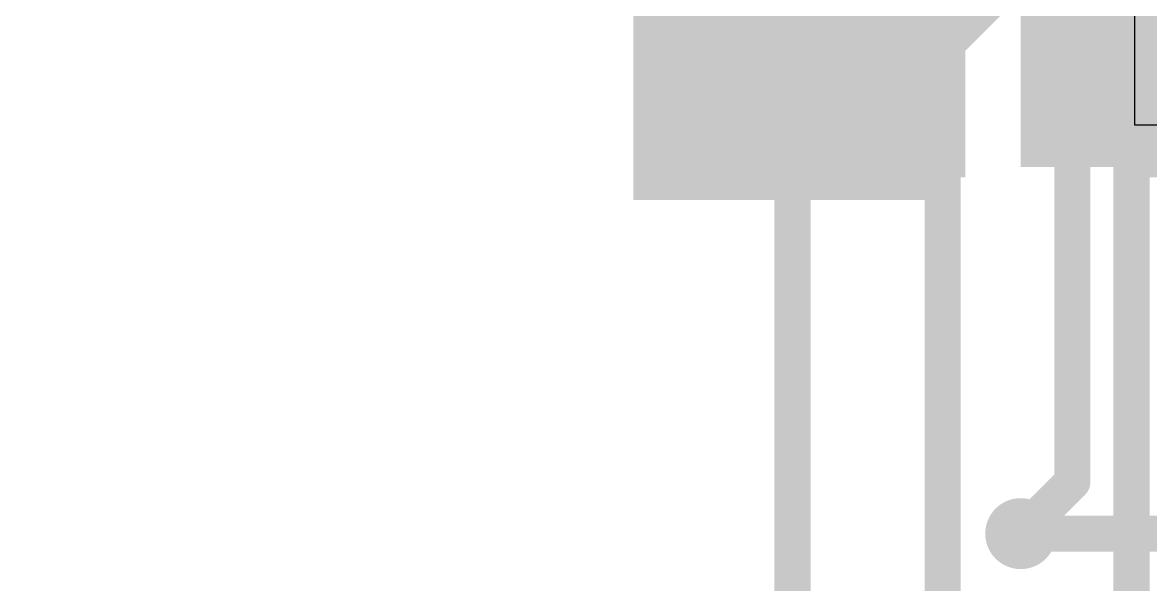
# Model space of a CAD drawing. Header units: millimetres. Extents: x -35.7 to 33.3, y -3.2 to 68.2.
# Drawn here: x -12.23 to -2.69, y 14.12 to 18.87 of the extents above; entities that cross this region are included whole.
import ezdxf

# ---------------------------------------------------------------- set-up
doc = ezdxf.new("R2010")
doc.units = ezdxf.units.MM
for name, color, linetype in [('BottomLayer', 5, 'Continuous'), ('BottomPaste', 16, 'Continuous'), ('BottomSolder', 6, 'Continuous'), ('Mechanical2', 216, 'Continuous'), ('TopLayer', 1, 'Continuous'), ('ViaHoleLayer', 16, 'Continuous')]:
    doc.layers.add(name, color=color, linetype=linetype)

# ---------------------------------------------------------------- blocks, each defined once
blk = doc.blocks.new('CAP_CASE_A_B_25')
at = {"layer": 'BottomLayer'}
for points in [[(-1.88499877, 0.5950000799999999), (-0.82499835, 0.5950000799999999), (-0.82499835, -0.5950000799999999), (-1.88499877, -0.5950000799999999)], [(-1.88499877, 0.5950000799999999), (-0.82499835, 0.5950000799999999), (-0.82499835, -0.5950000799999999), (-1.88499877, -0.5950000799999999)], [(0.8250008899999999, 0.5950000799999999), (1.88500131, 0.5950000799999999), (1.88500131, -0.5950000799999999), (0.8250008899999999, -0.5950000799999999)]]:
    blk.add_hatch(color=5, dxfattribs=at).paths.add_polyline_path(points)
at = {"layer": 'BottomPaste'}
for points in [[(-1.88499877, 0.5950000799999999), (-0.82499835, 0.5950000799999999), (-0.82499835, -0.5950000799999999), (-1.88499877, -0.5950000799999999)], [(-1.88499877, 0.5950000799999999), (-0.82499835, 0.5950000799999999), (-0.82499835, -0.5950000799999999), (-1.88499877, -0.5950000799999999)], [(0.8250008899999999, 0.5950000799999999), (1.88500131, 0.5950000799999999), (1.88500131, -0.5950000799999999), (0.8250008899999999, -0.5950000799999999)]]:
    blk.add_hatch(color=16, dxfattribs=at).paths.add_polyline_path(points)
at = {"layer": 'BottomSolder'}
for points in [[(-1.98659877, 0.69660008), (-0.72339835, 0.69660008), (-0.72339835, -0.69660008), (-1.98659877, -0.69660008)], [(-1.98659877, 0.69660008), (-0.72339835, 0.69660008), (-0.72339835, -0.69660008), (-1.98659877, -0.69660008)], [(0.72340089, 0.69660008), (1.98660131, 0.69660008), (1.98660131, -0.69660008), (0.72340089, -0.69660008)]]:
    blk.add_hatch(color=6, dxfattribs=at).paths.add_polyline_path(points)

msp = doc.modelspace()

# ---------------------------------------------------------------- hatches: boundary and pattern name
at = {"layer": 'BottomLayer'}
for points in [[(-4.3434, 21.5138), (-5.4356, 21.5138), (-5.4356, 18.796), (-4.3434, 18.796)], [(-3.7846, 17.653), (-2.7432, 17.653), (-2.7432, 20.3588112), (-3.7846, 20.3588112)], [(-4.3553888, 17.3736), (-4.3553888, 19.6555106), (-7.0612, 19.6555106), (-7.0612, 17.3736)], [(-1.0668, 17.653), (-1.0668, 18.6944), (-3.759199999999999, 18.6944), (-3.759199999999999, 17.653)]]:
    msp.add_hatch(color=5, dxfattribs=at).paths.add_polyline_path(points)
h = msp.add_hatch(color=5, dxfattribs=at)
edge = h.paths.add_edge_path()
edge.add_arc((-6.5786, 18.4531), 0.2999994, 0, 360)
h = msp.add_hatch(color=5, dxfattribs=at)
edge = h.paths.add_edge_path()
edge.add_arc((-6.5786, 17.7038), 0.2999994, 0, 360)
h = msp.add_hatch(color=5, dxfattribs=at)
edge = h.paths.add_edge_path()
edge.add_arc((-3.7846, 14.5542), 0.2999994, 0, 360)
at = {"layer": 'TopLayer'}
h = msp.add_hatch(color=1, dxfattribs=at)
edge = h.paths.add_edge_path()
edge.add_arc((-6.5786, 18.4531), 0.2999994, 0, 360)
h = msp.add_hatch(color=1, dxfattribs=at)
edge = h.paths.add_edge_path()
edge.add_arc((-6.5786, 17.7038), 0.2999994, 0, 360)
h = msp.add_hatch(color=1, dxfattribs=at)
edge = h.paths.add_edge_path()
edge.add_arc((-3.7846, 14.5542), 0.2999994, 0, 360)
at = {"layer": 'ViaHoleLayer'}
h = msp.add_hatch(color=16, dxfattribs=at)
edge = h.paths.add_edge_path()
edge.add_arc((-6.5786, 18.4531), 0.1499997, 0, 360)
h = msp.add_hatch(color=16, dxfattribs=at)
edge = h.paths.add_edge_path()
edge.add_arc((-6.5786, 17.7038), 0.1499997, 0, 360)
h = msp.add_hatch(color=16, dxfattribs=at)
edge = h.paths.add_edge_path()
edge.add_arc((-3.7846, 14.5542), 0.1499997, 0, 360)

# ---------------------------------------------------------------- linework, layer by layer
at = {"layer": 'BottomLayer'}
for p, q in [((-2.8194, 18.0086), (-2.8194, 20.19300254)), ((-1.6764, 18.0086), (-2.8194, 18.0086))]:
    msp.add_line(p, q, dxfattribs=at)
for points, const_width in [([(-3.3528, 18.5300112), (-3.3528, 19.7746112)], 0.635), ([(-4.8768, 18.161), (-4.8768, 19.7111112)], 0.635), ([(-3.7846, 14.5542), (-1.778, 14.5542)], 0.3048)]:
    msp.add_lwpolyline(points, dxfattribs=dict(at, const_width=const_width))
for points, const_width in [([(-3.51155, 18.5300112, 1), (-3.19405, 18.5300112, 1)], 0.3175), ([(-5.03555, 18.161, 1), (-4.71805, 18.161, 1)], 0.3175), ([(-3.8608, 14.5542, 1), (-3.7084, 14.5542, 1)], 0.1524)]:
    msp.add_lwpolyline(points, format="xyb", close=True, dxfattribs=dict(at, const_width=const_width))
at = {"layer": 'Mechanical2', "const_width": 0.3809999999999999}
msp.add_lwpolyline([(33.1350874, 19.75968108, -5.376896980783756), (33.11748266, 45.28603084)], format="xyb", dxfattribs=at)
at = {"layer": 'TopLayer', "const_width": 0.3048}
for points in [[(-3.34760062, 14.99120192), (-3.34760062, 21.28621092)], [(-2.84760162, 12.59817648), (-2.84760162, 21.28621092)], [(-5.714997459999999, 18.07281374), (-4.34760116, 19.44021004)], [(-4.44499746, 18.66031574), (-3.84759962, 19.25771358)], [(-4.44499746, 10.7321604), (-4.44499746, 18.66031574)], [(-5.714997459999999, 10.7321604), (-5.714997459999999, 18.07281374)], [(-3.7846, 14.55420254), (-3.34760062, 14.99120192)]]:
    msp.add_lwpolyline(points, dxfattribs=at)
at = {"layer": 'TopLayer', "const_width": 0.1524}
for points in [[(-4.52119746, 18.66031574, 1), (-4.36879746, 18.66031574, 1)], [(-4.52119746, 18.66031574, 1), (-4.36879746, 18.66031574, 1)], [(-5.79119746, 18.07281374, 1), (-5.638797459999999, 18.07281374, 1)], [(-5.79119746, 18.07281374, 1), (-5.638797459999999, 18.07281374, 1)], [(-3.42380062, 14.99120192, 1), (-3.27140062, 14.99120192, 1)], [(-3.42380062, 14.99120192, 1), (-3.27140062, 14.99120192, 1)], [(-3.8608, 14.55420254, 1), (-3.7084, 14.55420254, 1)]]:
    msp.add_lwpolyline(points, format="xyb", close=True, dxfattribs=at)

# ---------------------------------------------------------------- block references
msp.add_blockref('CAP_CASE_A_B_25', (-3.5306, 18.2626))

doc.saveas('drawing.dxf')
